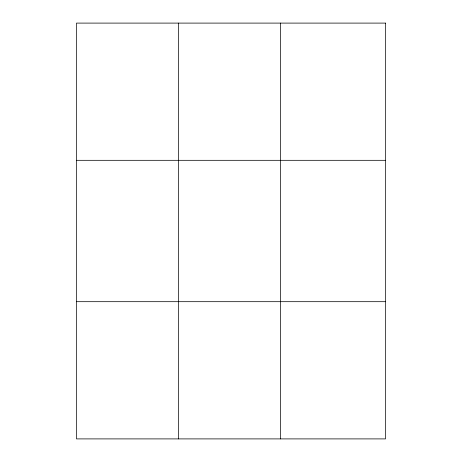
<?xml version="1.0" encoding="UTF-8"?>
<svg xmlns="http://www.w3.org/2000/svg" width="462" height="462" viewBox="0 0 462 462"><rect width="100%" height="100%" fill="white"/><g stroke="black" fill="none" stroke-linecap="round" stroke-linejoin="round"><path stroke-width="0.69" d="M178.459 438.9L178.459 23.1M280.451 438.9L280.451 23.1M76.473 160.314L385.527 160.314M76.473 301.686L385.527 301.686M385.527 23.1L385.527 438.9L76.473 438.9L76.473 23.1L385.527 23.1"/></g></svg>
